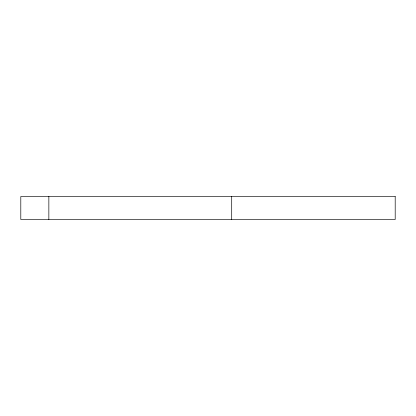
<?xml version="1.0" encoding="UTF-8"?>
<svg xmlns="http://www.w3.org/2000/svg" width="416" height="416" viewBox="0 0 416 416"><rect width="100%" height="100%" fill="white"/><g stroke="black" fill="none" stroke-linecap="round" stroke-linejoin="round"><path stroke-width="0.62" d="M231.702 196.508L231.702 219.492M48.854 196.508L48.854 219.492M395.195 196.508L20.805 196.508L20.8 219.492L395.195 219.492L395.2 196.508"/></g></svg>
